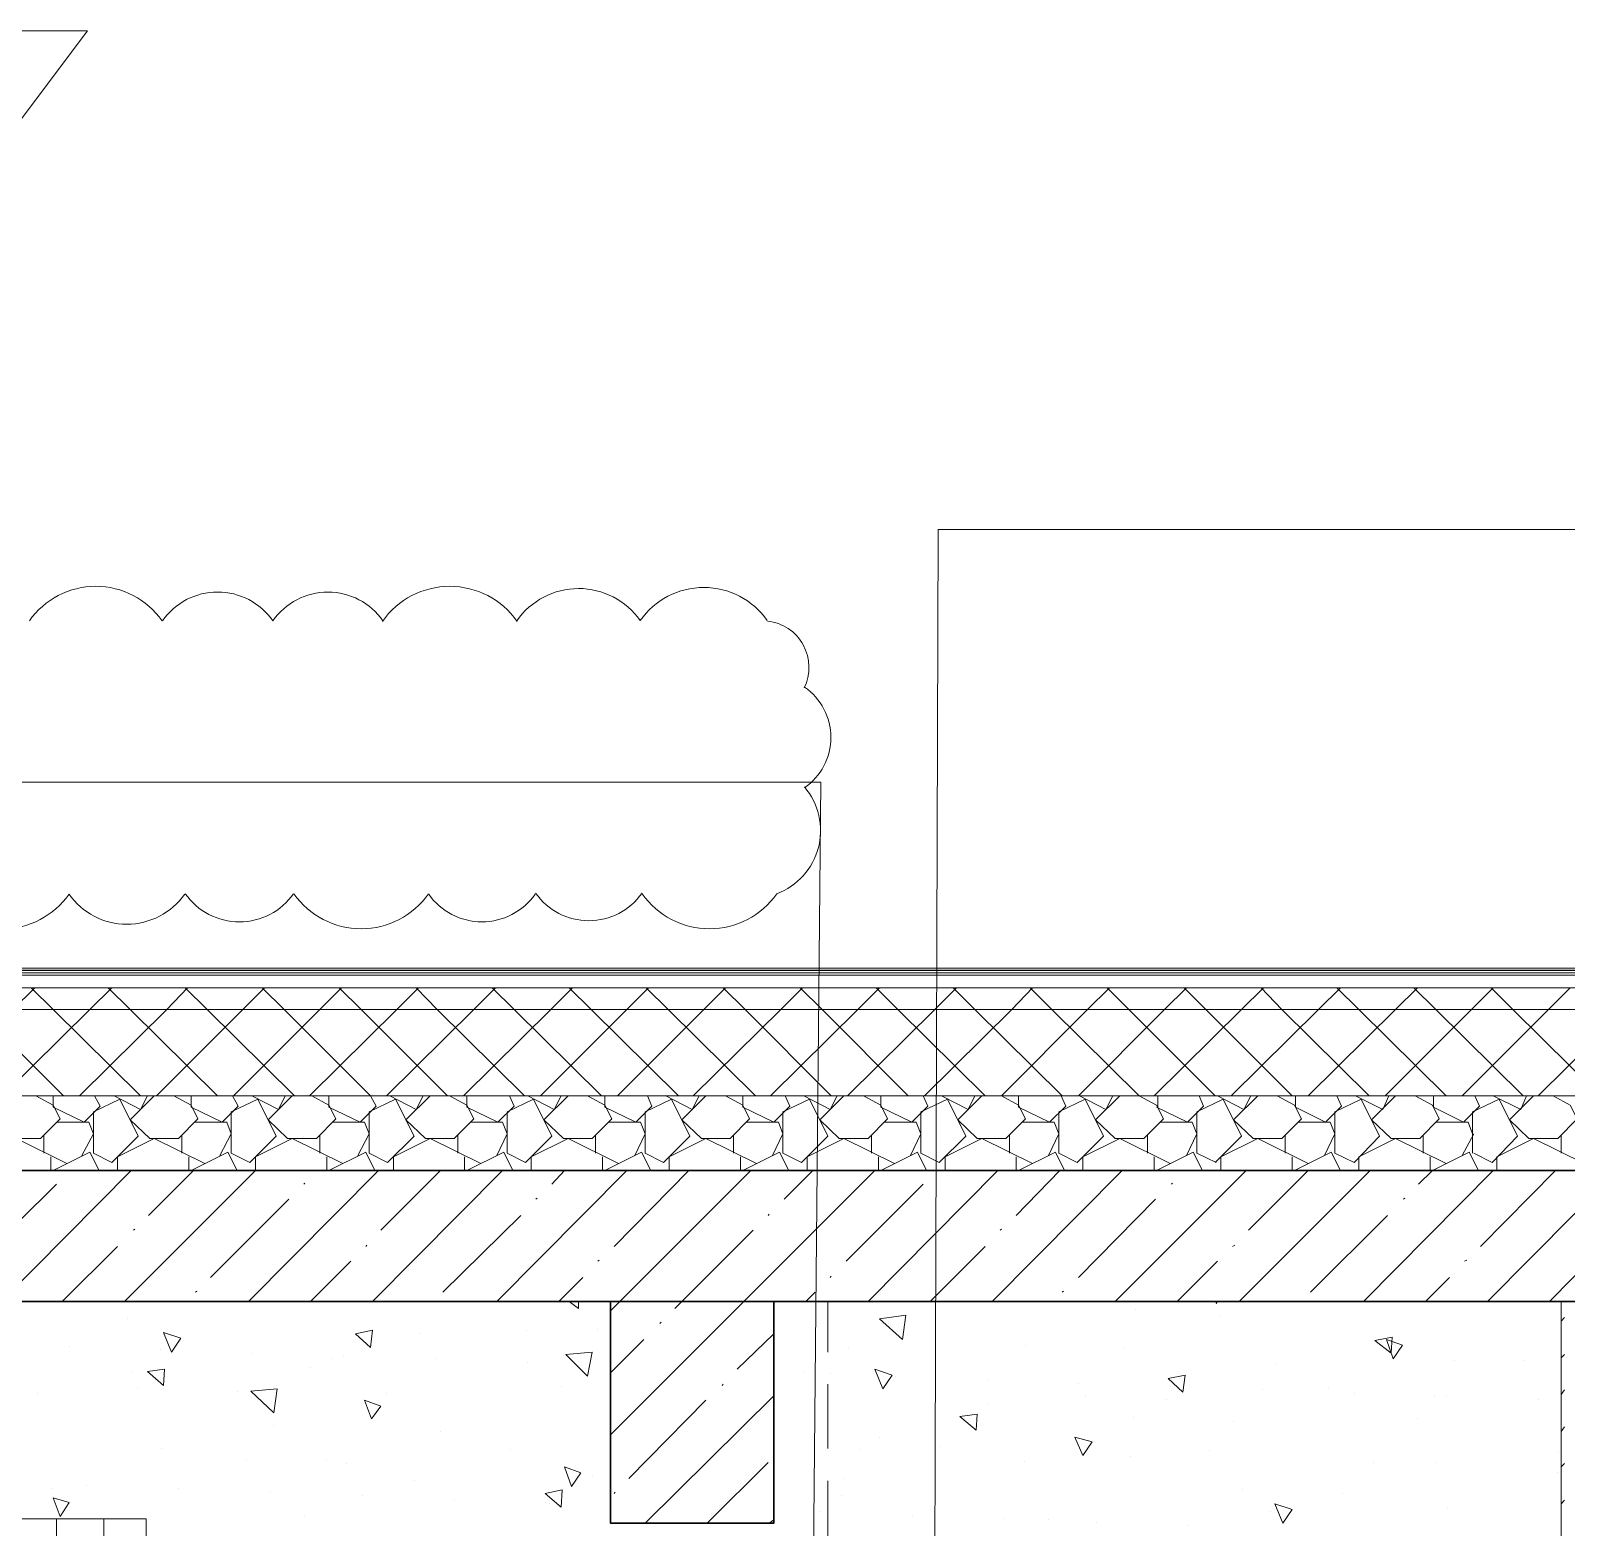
# Model space of a CAD drawing. Header units: millimetres. Extents: x -356862 to 418287, y 0 to 839748.
# Drawn here: x 349183 to 352011, y 787034 to 789791 of the extents above; entities that cross this region are included whole.
import ezdxf

# ---------------------------------------------------------------- set-up
doc = ezdxf.new("R2010")
doc.units = ezdxf.units.MM
doc.layers.add('PDF _Геометрия', color=7, linetype='Continuous', true_color=0xbababa)

msp = doc.modelspace()

# ---------------------------------------------------------------- linework, layer by layer
at = {"layer": 'PDF _Геометрия', "color": 1, "lineweight": 20}
msp.add_lwpolyline([(348538.5429, 789475.4861), (349050.8413, 789475.4861), (349287.938, 789790.9094), (348788.3413, 789790.9094)], close=True, dxfattribs=at)
at = {"layer": 'PDF _Геометрия', "color": 251, "lineweight": 20, "true_color": 0x545454}
for points in [[(350846.0026, 786196.353), (350846.0026, 786221.7562), (350854.4703, 788872.1594), (350947.6155, 788872.1594), (353801.2445, 788872.1594)], [(350617.3735, 786177.3006), (350617.3735, 786202.7038), (350638.5429, 788406.4336), (350547.5147, 788406.4336), (346159.1074, 788406.4336)]]:
    msp.add_lwpolyline(points, dxfattribs=at)
at = {"layer": 'PDF _Геометрия', "color": 1, "lineweight": 20}
for points in [[(350539.8548, 788704.1798, 0.520539923), (350305.7594, 788704.1798, 0.520539939), (350078.475, 788703.8659)], [(349831.9826, 788703.8357, 0.520540102), (349629.0999, 788703.8357, 0.520540102), (349425.8655, 788703.8357)], [(350309.4101, 788200.9014, 0.520539998), (350557.3778, 788200.9014, 0.520539992), (350608.1713, 788397.603)], [(349009.1749, 788199.9988, 0.520539882), (349253.6746, 788199.9988, 0.520539929), (349466.7059, 788200.3428)]]:
    msp.add_lwpolyline(points, format="xyb", dxfattribs=at)
at = {"layer": 'PDF _Геометрия', "color": 7, "lineweight": 5}
msp.add_lwpolyline([(353303.7647, 788063.4901), (353216.9703, 788063.4901), (347130.7808, 788063.4901), (347094.7929, 788207.4417), (347022.8171, 787917.4215), (346986.8292, 788063.4901), (340898.5227, 788063.4901), (340811.7284, 788063.4901)], dxfattribs=at)
at = {"layer": 'PDF _Геометрия', "lineweight": 25}
for points in [[(347031.2848, 788063.4901), (347031.2848, 787690.9094), (353216.9703, 787690.9094)], [(353216.9703, 788059.2562), (347746.809, 788059.2562), (347619.7929, 788063.4901)]]:
    msp.add_lwpolyline(points, dxfattribs=at)
at = {"layer": 'PDF _Геометрия', "lineweight": 18}
for points in [[(353216.9703, 788050.7885), (347746.809, 788050.7885), (347403.8655, 788063.4901)], [(353216.9703, 788055.0224), (347746.809, 788055.0224), (347497.0106, 788063.4901)], [(353216.9703, 788027.5022), (347746.809, 788027.5022), (347031.2848, 788050.7885)], [(353216.9703, 787987.2804), (347746.809, 787987.2804), (347031.2848, 788010.5667)], [(353216.9703, 787828.5103), (347744.6921, 787828.5103), (347031.2848, 787851.7965)], [(352001.8493, 787413.5909), (352008.2001, 787419.9417)], [(352001.8493, 787345.849), (352008.2001, 787352.1998)], [(352001.8493, 787278.107), (352008.2001, 787286.5748)], [(352001.8493, 787210.3651), (352008.2001, 787218.8328)], [(352001.8493, 787144.7401), (352008.2001, 787151.0909)], [(352001.8493, 787076.9982), (352008.2001, 787083.349)]]:
    msp.add_lwpolyline(points, dxfattribs=at)
at = {"layer": 'PDF _Геометрия', "lineweight": 9}
for points in [[(348989.4501, 787828.5103), (349150.3372, 787987.2804), (349190.559, 788027.5022)], [(349243.4824, 787828.5103), (349084.7122, 787987.2804), (349044.4905, 788027.5022)], [(349131.2848, 787828.5103), (349292.1719, 787987.2804), (349332.3937, 788027.5022)], [(349385.3171, 787828.5103), (349224.43, 787987.2804), (349184.2082, 788027.5022)], [(349273.1195, 787828.5103), (349434.0066, 787987.2804), (349472.1114, 788027.5022)], [(349527.1518, 787828.5103), (349366.2647, 787987.2804), (349326.0429, 788027.5022)], [(349414.9542, 787828.5103), (349573.7243, 787987.2804), (349613.9461, 788027.5022)], [(349668.9864, 787828.5103), (349508.0993, 787987.2804), (349467.8776, 788027.5022)], [(349556.7888, 787828.5103), (349715.559, 787987.2804), (349755.7808, 788027.5022)], [(349732.4945, 787828.5103), (349732.4945, 787807.3409), (349789.6518, 787779.8207), (349819.2888, 787809.4578), (349808.7042, 787828.5103), (349649.934, 787987.2804), (349609.7122, 788027.5022)], [(349696.5066, 787828.5103), (349857.3937, 787987.2804), (349897.6155, 788027.5022)], [(349950.5388, 787828.5103), (349791.7687, 787987.2804), (349751.5469, 788027.5022)], [(349838.3413, 787828.5103), (349999.2284, 787987.2804), (350039.4501, 788027.5022)], [(350092.3735, 787828.5103), (349931.4864, 787987.2804), (349893.3816, 788027.5022)], [(349980.1759, 787828.5103), (350141.063, 787987.2804), (350181.2848, 788027.5022)], [(350234.2082, 787828.5103), (350073.3211, 787987.2804), (350033.0993, 788027.5022)], [(350122.0106, 787828.5103), (350280.7808, 787987.2804), (350321.0026, 788027.5022)], [(350376.0429, 787828.5103), (350215.1558, 787987.2804), (350174.934, 788027.5022)], [(350263.8453, 787828.5103), (350422.6155, 787987.2804), (350462.8372, 788027.5022)], [(350517.8776, 787828.5103), (350356.9905, 787987.2804), (350316.7687, 788027.5022)], [(350403.563, 787828.5103), (350564.4501, 787987.2804), (350604.6719, 788027.5022)], [(350657.5953, 787828.5103), (350498.8251, 787987.2804), (350458.6034, 788027.5022)], [(350545.3977, 787828.5103), (350706.2848, 787987.2804), (350746.5066, 788027.5022)], [(350799.43, 787828.5103), (350640.6598, 787987.2804), (350600.438, 788027.5022)], [(350687.2324, 787828.5103), (350848.1195, 787987.2804), (350888.3413, 788027.5022)], [(350941.2647, 787828.5103), (350780.3776, 787987.2804), (350740.1558, 788027.5022)], [(350829.0671, 787828.5103), (350989.9542, 787987.2804), (351028.059, 788027.5022)], [(351083.0993, 787828.5103), (350922.2122, 787987.2804), (350881.9905, 788027.5022)], [(350934.9138, 787828.5103), (350890.4582, 787784.0546), (350926.4461, 787750.1836), (350979.3695, 787750.1836), (351015.3574, 787786.1715), (351002.6558, 787811.5748), (350970.9018, 787828.5103), (351129.6719, 787987.2804), (351169.8937, 788027.5022)], [(351188.9461, 787828.5103), (351144.4905, 787784.0546), (351180.4784, 787750.1836), (351233.4018, 787750.1836), (351269.3897, 787786.1715), (351256.688, 787811.5748), (351224.934, 787828.5103), (351064.0469, 787987.2804), (351023.8251, 788027.5022)], [(351112.7364, 787828.5103), (351271.5066, 787987.2804), (351311.7284, 788027.5022)], [(351364.6518, 787828.5103), (351205.8816, 787987.2804), (351165.6598, 788027.5022)], [(351252.4542, 787828.5103), (351413.3413, 787987.2804), (351453.563, 788027.5022)], [(351506.4864, 787828.5103), (351347.7163, 787987.2804), (351307.4945, 788027.5022)], [(351394.2888, 787828.5103), (351555.1759, 787987.2804), (351595.3977, 788027.5022)], [(351648.3211, 787828.5103), (351487.434, 787987.2804), (351449.3292, 788027.5022)], [(351536.1235, 787828.5103), (351697.0106, 787987.2804), (351737.2324, 788027.5022)], [(351790.1558, 787828.5103), (351629.2687, 787987.2804), (351589.0469, 788027.5022)], [(351677.9582, 787828.5103), (351836.7284, 787987.2804), (351876.9501, 788027.5022)], [(351931.9905, 787828.5103), (351771.1034, 787987.2804), (351730.8816, 788027.5022)], [(351819.7929, 787828.5103), (351978.563, 787987.2804), (352018.7848, 788027.5022)], [(352073.8251, 787828.5103), (351912.938, 787987.2804), (351872.7163, 788027.5022)], [(351959.5106, 787828.5103), (352120.3977, 787987.2804), (352160.6195, 788027.5022)], [(349156.688, 787828.5103), (349112.2324, 787784.0546), (349148.2203, 787750.1836), (349201.1437, 787750.1836), (349237.1316, 787786.1715), (349224.43, 787811.5748), (349192.6759, 787828.5103)], [(349224.43, 787828.5103), (349224.43, 787807.3409), (349281.5872, 787779.8207), (349311.2243, 787809.4578), (349300.6397, 787828.5103)], [(349336.6276, 787828.5103), (349385.3171, 787803.107), (349398.0187, 787828.5103)], [(349410.7203, 787828.5103), (349366.2647, 787784.0546), (349402.2526, 787750.1836), (349455.1759, 787750.1836), (349491.1638, 787786.1715), (349478.4622, 787811.5748), (349446.7082, 787828.5103)], [(349478.4622, 787828.5103), (349478.4622, 787807.3409), (349535.6195, 787779.8207), (349565.2566, 787809.4578), (349554.6719, 787828.5103)], [(349590.6598, 787828.5103), (349639.3493, 787803.107), (349652.0509, 787828.5103)], [(349664.7526, 787828.5103), (349620.2969, 787784.0546), (349656.2848, 787750.1836), (349709.2082, 787750.1836), (349745.1961, 787786.1715), (349732.4945, 787811.5748), (349700.7405, 787828.5103)], [(349844.6921, 787828.5103), (349893.3816, 787803.107), (349906.0832, 787828.5103)], [(349918.7848, 787828.5103), (349874.3292, 787784.0546), (349910.3171, 787750.1836), (349963.2405, 787750.1836), (349999.2284, 787786.1715), (349986.5268, 787811.5748), (349954.7727, 787828.5103)], [(349986.5268, 787828.5103), (349986.5268, 787807.3409), (350043.684, 787779.8207), (350073.3211, 787809.4578), (350064.8534, 787828.5103)], [(350098.7243, 787828.5103), (350147.4138, 787803.107), (350160.1155, 787828.5103)], [(350172.8171, 787828.5103), (350128.3614, 787784.0546), (350164.3493, 787750.1836), (350217.2727, 787750.1836), (350253.2606, 787786.1715), (350240.559, 787811.5748), (350208.805, 787828.5103)], [(350240.559, 787828.5103), (350240.559, 787807.3409), (350297.7163, 787779.8207), (350327.3534, 787809.4578), (350318.8856, 787828.5103)], [(350352.7566, 787828.5103), (350401.4461, 787803.107), (350414.1477, 787828.5103)], [(350426.8493, 787828.5103), (350382.3937, 787784.0546), (350418.3816, 787750.1836), (350471.305, 787750.1836), (350507.2929, 787786.1715), (350494.5913, 787811.5748), (350462.8372, 787828.5103)], [(350494.5913, 787828.5103), (350494.5913, 787807.3409), (350551.7485, 787779.8207), (350581.3856, 787809.4578), (350572.9179, 787828.5103)], [(350606.7888, 787828.5103), (350655.4784, 787803.107), (350668.18, 787828.5103)], [(350680.8816, 787828.5103), (350636.4259, 787784.0546), (350672.4138, 787750.1836), (350725.3372, 787750.1836), (350761.3251, 787786.1715), (350748.6235, 787811.5748), (350716.8695, 787828.5103)], [(350748.6235, 787828.5103), (350748.6235, 787807.3409), (350805.7808, 787779.8207), (350835.4179, 787809.4578), (350826.9501, 787828.5103)], [(350860.8211, 787828.5103), (350909.5106, 787803.107), (350922.2122, 787828.5103)], [(351002.6558, 787828.5103), (351002.6558, 787807.3409), (351059.813, 787779.8207), (351089.4501, 787809.4578), (351080.9824, 787828.5103)], [(351114.8534, 787828.5103), (351163.5429, 787803.107), (351176.2445, 787828.5103)], [(351256.688, 787807.3409), (351313.8453, 787779.8207), (351343.4824, 787809.4578), (351335.0147, 787828.5103)], [(351258.805, 787807.3409), (351258.805, 787828.5103)], [(351366.7687, 787705.728), (351330.7808, 787722.6635), (351330.7808, 787798.8732), (351379.4703, 787822.1594), (351413.3413, 787754.4175), (351364.6518, 787705.728)], [(351368.8856, 787828.5103), (351417.5751, 787803.107), (351430.2768, 787828.5103)], [(351442.9784, 787828.5103), (351398.5227, 787784.0546), (351434.5106, 787750.1836), (351487.434, 787750.1836), (351523.4219, 787786.1715), (351510.7203, 787811.5748), (351478.9663, 787828.5103)], [(351512.8372, 787828.5103), (351512.8372, 787807.3409), (351567.8776, 787779.8207), (351597.5147, 787809.4578), (351589.0469, 787828.5103)], [(351622.9179, 787828.5103), (351673.7243, 787803.107), (351684.309, 787828.5103)], [(351697.0106, 787828.5103), (351652.555, 787784.0546), (351688.5429, 787750.1836), (351741.4663, 787750.1836), (351777.4542, 787786.1715), (351764.7526, 787811.5748), (351732.9985, 787828.5103)], [(351766.8695, 787828.5103), (351766.8695, 787807.3409), (351821.9098, 787779.8207), (351851.5469, 787809.4578), (351843.0792, 787828.5103)], [(351838.8453, 787722.6635), (351838.8453, 787798.8732), (351887.5348, 787822.1594), (351921.4058, 787754.4175), (351874.8332, 787705.728), (351840.9622, 787722.6635)], [(351876.9501, 787828.5103), (351927.7566, 787803.107), (351938.3413, 787828.5103)], [(351951.0429, 787828.5103), (351906.5872, 787784.0546), (351942.5751, 787750.1836), (351995.4985, 787750.1836), (352031.4864, 787786.1715), (352018.7848, 787811.5748), (351987.0308, 787828.5103)], [(349277.3534, 787718.4296), (349298.5227, 787758.6514), (349290.055, 787779.8207), (349230.7808, 787779.8207)], [(349531.3856, 787718.4296), (349552.555, 787758.6514), (349544.0872, 787779.8207), (349484.813, 787779.8207)], [(349785.4179, 787718.4296), (349806.5872, 787758.6514), (349798.1195, 787779.8207), (349738.8453, 787779.8207)], [(350041.5671, 787718.4296), (350060.6195, 787758.6514), (350052.1518, 787779.8207), (349992.8776, 787779.8207)], [(350295.5993, 787718.4296), (350314.6518, 787758.6514), (350306.184, 787779.8207), (350246.9098, 787779.8207)], [(350549.6316, 787718.4296), (350568.684, 787758.6514), (350560.2163, 787779.8207), (350500.9421, 787779.8207)], [(350803.6638, 787718.4296), (350822.7163, 787758.6514), (350814.2485, 787779.8207), (350754.9743, 787779.8207)], [(351057.6961, 787718.4296), (351076.7485, 787758.6514), (351068.2808, 787779.8207), (351009.0066, 787779.8207)], [(351311.7284, 787718.4296), (351330.7808, 787758.6514), (351322.313, 787779.8207), (351263.0388, 787779.8207)], [(351565.7606, 787718.4296), (351584.813, 787758.6514), (351576.3453, 787779.8207), (351517.0711, 787779.8207)], [(351771.1034, 787779.8207), (351830.3776, 787779.8207), (351838.8453, 787758.6514)], [(349249.8332, 787703.6111), (349156.688, 787750.1836), (349088.9461, 787716.3127), (349088.9461, 787690.9094)], [(349207.4945, 787722.6635), (349207.4945, 787756.5344)], [(349503.8655, 787703.6111), (349410.7203, 787750.1836), (349342.9784, 787716.3127), (349342.9784, 787690.9094)], [(349461.5268, 787722.6635), (349461.5268, 787756.5344)], [(349757.8977, 787703.6111), (349664.7526, 787750.1836), (349597.0106, 787716.3127), (349597.0106, 787690.9094)], [(349715.559, 787722.6635), (349715.559, 787756.5344)], [(350011.93, 787703.6111), (349918.7848, 787750.1836), (349851.0429, 787716.3127), (349851.0429, 787690.9094)], [(349969.5913, 787722.6635), (349969.5913, 787756.5344)], [(350265.9622, 787703.6111), (350172.8171, 787750.1836), (350105.0751, 787716.3127), (350105.0751, 787690.9094)], [(350223.6235, 787722.6635), (350223.6235, 787756.5344)], [(350519.9945, 787703.6111), (350426.8493, 787750.1836), (350359.1074, 787716.3127), (350359.1074, 787690.9094)], [(350477.6558, 787722.6635), (350477.6558, 787756.5344)], [(350774.0268, 787703.6111), (350680.8816, 787750.1836), (350613.1397, 787716.3127), (350613.1397, 787690.9094)], [(350731.688, 787722.6635), (350731.688, 787756.5344)], [(351028.059, 787703.6111), (350934.9138, 787750.1836), (350867.1719, 787716.3127), (350867.1719, 787690.9094)], [(350985.7203, 787722.6635), (350985.7203, 787756.5344)], [(351282.0913, 787703.6111), (351188.9461, 787750.1836), (351121.2042, 787716.3127), (351121.2042, 787690.9094)], [(351239.7526, 787722.6635), (351239.7526, 787756.5344)], [(351536.1235, 787703.6111), (351442.9784, 787750.1836), (351375.2364, 787716.3127), (351375.2364, 787690.9094)], [(351493.7848, 787722.6635), (351493.7848, 787756.5344)], [(351790.1558, 787703.6111), (351697.0106, 787750.1836), (351629.2687, 787716.3127), (351629.2687, 787690.9094)], [(351747.8171, 787722.6635), (351747.8171, 787756.5344)], [(351819.7929, 787718.4296), (351840.9622, 787758.6514)], [(352044.188, 787703.6111), (351951.0429, 787750.1836), (351883.3009, 787716.3127), (351883.3009, 787690.9094)], [(352001.8493, 787722.6635), (352001.8493, 787756.5344)], [(349224.43, 787690.9094), (349292.1719, 787724.7804), (349309.1074, 787690.9094)], [(349478.4622, 787690.9094), (349546.2042, 787724.7804), (349563.1397, 787690.9094)], [(349732.4945, 787690.9094), (349800.2364, 787724.7804), (349817.1719, 787690.9094)], [(349986.5268, 787690.9094), (350054.2687, 787724.7804), (350071.2042, 787690.9094)], [(350240.559, 787690.9094), (350308.3009, 787724.7804), (350325.2364, 787690.9094)], [(350494.5913, 787690.9094), (350562.3332, 787724.7804), (350579.2687, 787690.9094)], [(350748.6235, 787690.9094), (350816.3655, 787724.7804), (350833.3009, 787690.9094)], [(351002.6558, 787690.9094), (351070.3977, 787724.7804), (351087.3332, 787690.9094)], [(351256.688, 787690.9094), (351324.43, 787724.7804), (351341.3655, 787690.9094)], [(351510.7203, 787690.9094), (351578.4622, 787724.7804), (351595.3977, 787690.9094)], [(351764.7526, 787690.9094), (351832.4945, 787724.7804), (351849.43, 787690.9094)], [(349220.1961, 787690.9094), (349220.1961, 787716.3127)], [(349220.1961, 787690.9094), (349220.1961, 787690.9094)], [(349474.2284, 787690.9094), (349474.2284, 787716.3127)], [(349474.2284, 787690.9094), (349474.2284, 787690.9094)], [(349728.2606, 787690.9094), (349728.2606, 787716.3127)], [(349728.2606, 787690.9094), (349728.2606, 787690.9094)], [(349982.2929, 787690.9094), (349982.2929, 787716.3127)], [(349982.2929, 787690.9094), (349982.2929, 787690.9094)], [(350236.3251, 787690.9094), (350236.3251, 787716.3127)], [(350236.3251, 787690.9094), (350236.3251, 787690.9094)], [(350490.3574, 787690.9094), (350490.3574, 787716.3127)], [(350490.3574, 787690.9094), (350490.3574, 787690.9094)], [(350744.3897, 787690.9094), (350744.3897, 787716.3127)], [(350744.3897, 787690.9094), (350744.3897, 787690.9094)], [(350998.4219, 787690.9094), (350998.4219, 787716.3127)], [(350998.4219, 787690.9094), (350998.4219, 787690.9094)], [(351252.4542, 787690.9094), (351252.4542, 787716.3127)], [(351252.4542, 787690.9094), (351252.4542, 787690.9094)], [(351506.4864, 787690.9094), (351506.4864, 787716.3127)], [(351506.4864, 787690.9094), (351506.4864, 787690.9094)], [(351760.5187, 787690.9094), (351760.5187, 787716.3127)], [(351760.5187, 787690.9094), (351760.5187, 787690.9094)]]:
    msp.add_lwpolyline(points, dxfattribs=at)
for points in [[(349298.5227, 787722.6635), (349298.5227, 787798.8732), (349347.2122, 787822.1594), (349381.0832, 787754.4175), (349332.3937, 787705.728)], [(349552.555, 787722.6635), (349552.555, 787798.8732), (349601.2445, 787822.1594), (349635.1155, 787754.4175), (349586.4259, 787705.728)], [(349806.5872, 787722.6635), (349806.5872, 787798.8732), (349855.2768, 787822.1594), (349889.1477, 787754.4175), (349840.4582, 787705.728)], [(350060.6195, 787722.6635), (350060.6195, 787798.8732), (350109.309, 787822.1594), (350143.18, 787754.4175), (350094.4905, 787705.728)], [(350314.6518, 787722.6635), (350314.6518, 787798.8732), (350363.3413, 787822.1594), (350397.2122, 787754.4175), (350348.5227, 787705.728)], [(350568.684, 787722.6635), (350568.684, 787798.8732), (350617.3735, 787822.1594), (350651.2445, 787754.4175), (350602.555, 787705.728)], [(350822.7163, 787722.6635), (350822.7163, 787798.8732), (350871.4058, 787822.1594), (350905.2768, 787754.4175), (350856.5872, 787705.728)], [(351076.7485, 787722.6635), (351076.7485, 787798.8732), (351125.438, 787822.1594), (351159.309, 787754.4175), (351110.6195, 787705.728)], [(351584.813, 787722.6635), (351584.813, 787798.8732), (351633.5026, 787822.1594), (351667.3735, 787754.4175), (351620.8009, 787705.728)]]:
    msp.add_lwpolyline(points, close=True, dxfattribs=at)
at = {"layer": 'PDF _Геометрия', "color": 7, "lineweight": 30}
for points in [[(353216.9703, 787690.9094), (346648.1195, 787690.9094)], [(346648.1195, 787449.5788), (353216.9703, 787449.5788)], [(350251.1437, 787449.5788), (350251.1437, 787041.0103), (350551.7485, 787041.0103), (350551.7485, 787449.5788)], [(350251.1437, 787041.0103), (350551.7485, 787041.0103)]]:
    msp.add_lwpolyline(points, dxfattribs=at)
at = {"layer": 'PDF _Геометрия', "color": 8, "lineweight": 9, "true_color": 0x808080}
for points in [[(349129.1679, 787449.5788), (349368.3816, 787690.9094)], [(349355.68, 787449.5788), (349597.0106, 787690.9094)], [(349400.1356, 787608.349), (349482.6961, 787690.9094)], [(349584.309, 787449.5788), (349823.5227, 787690.9094)], [(349812.938, 787449.5788), (350052.1518, 787690.9094)], [(349827.7566, 787580.8288), (349937.8372, 787690.9094)], [(350041.5671, 787449.5788), (350280.7808, 787690.9094)], [(350143.18, 787665.5062), (350166.4663, 787690.9094)], [(350251.1437, 787432.6433), (350268.0792, 787449.5788), (350509.4098, 787690.9094)], [(350251.1437, 787204.0143), (350496.7082, 787449.5788), (350738.0388, 787690.9094)], [(350257.4945, 787551.1917), (350395.0953, 787690.9094)], [(350570.8009, 787637.9861), (350623.7243, 787690.9094)], [(350725.3372, 787449.5788), (350964.5509, 787690.9094)], [(350953.9663, 787449.5788), (351193.18, 787690.9094)], [(350998.4219, 787608.349), (351078.8655, 787690.9094)], [(351180.4784, 787449.5788), (351421.809, 787690.9094)], [(351409.1074, 787449.5788), (351650.438, 787690.9094)], [(351426.0429, 787580.8288), (351536.1235, 787690.9094)], [(351637.7364, 787449.5788), (351876.9501, 787690.9094)], [(351739.3493, 787665.5062), (351764.7526, 787690.9094)], [(351853.6638, 787551.1917), (351991.2647, 787690.9094)], [(351866.3655, 787449.5788), (352105.5792, 787690.9094)], [(349086.8292, 787523.6715), (349230.7808, 787665.5062)], [(349685.9219, 787665.5062), (349688.0388, 787667.6232)], [(350685.1155, 787523.6715), (350826.9501, 787665.5062)], [(351284.2082, 787665.5062), (351286.3251, 787667.6232)], [(349514.4501, 787494.0344), (349658.4018, 787637.9861)], [(350113.5429, 787637.9861), (350115.6598, 787640.103)], [(351112.7364, 787494.0344), (351254.5711, 787637.9861)], [(351711.8292, 787637.9861), (351713.9461, 787640.103)], [(349942.0711, 787466.5143), (350086.0227, 787608.349)], [(350541.1638, 787608.349), (350543.2808, 787610.4659)], [(351540.3574, 787466.5143), (351682.1921, 787608.349)], [(349372.6155, 787580.8288), (349374.7324, 787582.9457)], [(350369.6921, 787436.8772), (350382.3937, 787449.5788), (350513.6437, 787580.8288)], [(350968.7848, 787580.8288), (350970.9018, 787582.9457)], [(351980.68, 787449.5788), (352109.813, 787580.8288)], [(349241.3655, 787449.5788), (349342.9784, 787551.1917)], [(349800.2364, 787551.1917), (349802.3534, 787553.3086)], [(350839.6518, 787449.5788), (350941.2647, 787551.1917)], [(351396.4058, 787551.1917), (351400.6397, 787553.3086)], [(349698.6235, 787449.5788), (349772.7163, 787523.6715)], [(350227.8574, 787523.6715), (350229.9743, 787525.7885)], [(351294.7929, 787449.5788), (351368.8856, 787523.6715)], [(351824.0268, 787523.6715), (351828.2606, 787525.7885)], [(350155.8816, 787449.5788), (350200.3372, 787494.0344)], [(350655.4784, 787494.0344), (350657.5953, 787496.1514)], [(351752.0509, 787449.5788), (351796.5066, 787494.0344)], [(349486.93, 787466.5143), (349489.0469, 787468.6312)], [(350611.0227, 787449.5788), (350627.9582, 787466.5143)], [(351083.0993, 787466.5143), (351085.2163, 787468.6312)], [(350342.1719, 787409.357), (350344.2888, 787411.474)], [(350251.1437, 787318.3288), (350312.5348, 787379.7199)], [(350484.0066, 787324.6796), (350551.7485, 787390.3046)], [(350456.4864, 787295.0425), (350458.6034, 787297.1594)], [(350285.0147, 787123.5707), (350426.8493, 787267.5224)], [(350314.6518, 787041.0103), (350551.7485, 787275.9901)], [(350428.9663, 787041.0103), (350541.1638, 787153.2078)], [(350257.4945, 787096.0506), (350259.6114, 787098.1675)], [(350543.2808, 787041.0103), (350551.7485, 787047.3611)]]:
    msp.add_lwpolyline(points, dxfattribs=at)
at = {"layer": 'PDF _Геометрия', "color": 7, "lineweight": 9}
for points in [[(341948.5227, 787267.5224), (341948.5227, 787449.5788), (341948.5227, 786490.607), (352001.8493, 786490.607), (352001.8493, 787449.5788), (352001.8493, 776246.7562)], [(350651.2445, 787356.4336), (350651.2445, 787449.5788)], [(350651.2445, 787178.6111), (350651.2445, 787297.1594)], [(350651.2445, 787000.7885), (350651.2445, 787119.3369)]]:
    msp.add_lwpolyline(points, dxfattribs=at)
at = {"layer": 'PDF _Геометрия', "color": 254, "lineweight": 5, "true_color": 0xdcdcdc}
for points in [[(352001.8493, 787449.5788), (352001.8493, 786490.607), (342060.7203, 786488.4901), (342060.7203, 787449.5788), (344249.6316, 787449.5788), (344249.6316, 787041.0103), (344550.2364, 787041.0103), (344550.2364, 787449.5788), (347251.4461, 787449.5788), (347251.4461, 787041.0103), (347549.934, 787041.0103), (347549.934, 787449.5788), (350251.1437, 787449.5788), (350251.1437, 787041.0103), (350551.7485, 787041.0103), (350551.7485, 787449.5788)], [(350795.1961, 787424.1756), (350788.8453, 787379.7199), (350746.5066, 787417.8248)], [(349427.6558, 787392.4215), (349459.4098, 787381.8369), (349442.4743, 787356.4336)], [(349781.184, 787390.3046), (349812.938, 787396.6554), (349808.7042, 787364.9014)], [(351658.9058, 787377.603), (351690.6598, 787383.9538), (351688.5429, 787354.3167)], [(351680.0751, 787379.7199), (351709.7122, 787369.1353), (351692.7768, 787343.732)], [(350217.2727, 787356.4336), (350208.805, 787311.978), (350168.5832, 787352.1998)], [(349398.0187, 787320.4457), (349429.7727, 787324.6796), (349427.6558, 787295.0425)], [(350738.0388, 787324.6796), (350769.7929, 787314.0949), (350752.8574, 787288.6917)], [(351277.8574, 787307.7441), (351309.6114, 787314.0949), (351305.3776, 787282.3409)], [(349637.2324, 787288.6917), (349630.8816, 787244.2361), (349588.5429, 787284.4578)], [(349798.1195, 787267.5224), (349827.7566, 787256.9377), (349810.8211, 787233.6514)], [(350894.6921, 787237.8853), (350926.4461, 787242.1191), (350924.3292, 787212.482)], [(351106.3856, 787199.7804), (351138.1397, 787191.3127), (351121.2042, 787165.9094)], [(350166.4663, 787144.7401), (350196.1034, 787134.1554), (350179.1679, 787108.7522)], [(350130.4784, 787096.0506), (350162.2324, 787102.4014), (350160.1155, 787070.6474)], [(349224.43, 787087.5828), (349254.0671, 787079.1151), (349237.1316, 787053.7119)], [(351474.7324, 787076.9982), (351506.4864, 787066.4135), (351489.5509, 787041.0103)]]:
    msp.add_lwpolyline(points, close=True, dxfattribs=at)
for points in [[(350191.8695, 787449.5788), (350191.8695, 787436.8772), (350174.934, 787449.5788)], [(351218.5832, 787434.7603), (351218.5832, 787434.7603)], [(351366.7687, 787447.4619), (351362.5348, 787449.5788)], [(351366.7687, 787445.3449), (351368.8856, 787449.5788)], [(351605.9824, 787449.5788), (351605.9824, 787449.5788)], [(349362.0308, 787417.8248), (349362.0308, 787417.8248)], [(351373.1195, 787422.0586), (351373.1195, 787422.0586)], [(349899.7324, 787390.3046), (349899.7324, 787390.3046)], [(350096.6074, 787396.6554), (350096.6074, 787396.6554)], [(350227.8574, 787398.7724), (350227.8574, 787398.7724)], [(349254.0671, 787367.0183), (349254.0671, 787367.0183)], [(349421.305, 787360.6675), (349421.305, 787360.6675)], [(349590.6598, 787354.3167), (349590.6598, 787354.3167)], [(349760.0147, 787350.0828), (349760.0147, 787350.0828)], [(350689.3493, 787362.7844), (350689.3493, 787362.7844)], [(351015.3574, 787369.1353), (351015.3574, 787369.1353)], [(351197.4138, 787362.7844), (351197.4138, 787362.7844)], [(349698.6235, 787328.9135), (349698.6235, 787328.9135)], [(349738.8453, 787343.732), (349738.8453, 787343.732)], [(349929.3695, 787343.732), (349929.3695, 787343.732)], [(350098.7243, 787337.3812), (350098.7243, 787337.3812)], [(351476.8493, 787333.1474), (351476.8493, 787333.1474)], [(351804.9743, 787341.6151), (351804.9743, 787341.6151)], [(351931.9905, 787341.6151), (351931.9905, 787341.6151)], [(349370.4985, 787320.4457), (349370.4985, 787320.4457)], [(350606.7888, 787318.3288), (350606.7888, 787318.3288)], [(350655.4784, 787316.2119), (350655.4784, 787316.2119)], [(350776.1437, 787311.978), (350776.1437, 787311.978)], [(350945.4985, 787305.6272), (350945.4985, 787305.6272)], [(351112.7364, 787299.2764), (351112.7364, 787299.2764)], [(349194.7929, 787280.224), (349194.7929, 787280.224)], [(349378.9663, 787290.8086), (349378.9663, 787290.8086)], [(349563.1397, 787284.4578), (349563.1397, 787284.4578)], [(349838.3413, 787280.224), (349838.3413, 787280.224)], [(350160.1155, 787292.9256), (350160.1155, 787292.9256)], [(351125.438, 787275.9901), (351125.438, 787275.9901)], [(351275.7405, 787269.6393), (351275.7405, 787269.6393)], [(351282.0913, 787292.9256), (351282.0913, 787292.9256)], [(351451.4461, 787286.5748), (351451.4461, 787286.5748)], [(351574.2284, 787288.6917), (351574.2284, 787288.6917)], [(351620.8009, 787280.224), (351620.8009, 787280.224)], [(351768.9864, 787275.9901), (351768.9864, 787275.9901)], [(351790.1558, 787275.9901), (351790.1558, 787275.9901)], [(351959.5106, 787269.6393), (351959.5106, 787269.6393)], [(350947.6155, 787261.1715), (350947.6155, 787261.1715)], [(349630.8816, 787220.9498), (349630.8816, 787220.9498)], [(349937.8372, 787210.3651), (349937.8372, 787210.3651)], [(351214.3493, 787235.7683), (351214.3493, 787235.7683)], [(351398.5227, 787229.4175), (351398.5227, 787229.4175)], [(351737.2324, 787233.6514), (351737.2324, 787233.6514)], [(350746.5066, 787199.7804), (350746.5066, 787199.7804)], [(350856.5872, 787182.8449), (350856.5872, 787182.8449)], [(349423.4219, 787178.6111), (349423.4219, 787178.6111)], [(349580.0751, 787157.4417), (349580.0751, 787157.4417)], [(349728.2606, 787157.4417), (349728.2606, 787157.4417)], [(350066.9703, 787176.4941), (350066.9703, 787176.4941)], [(350710.5187, 787176.4941), (350710.5187, 787176.4941)], [(351013.2405, 787155.3248), (351013.2405, 787155.3248)], [(351207.9985, 787163.7925), (351207.9985, 787163.7925)], [(351354.0671, 787174.3772), (351354.0671, 787174.3772)], [(351656.7888, 787153.2078), (351656.7888, 787153.2078)], [(351773.2203, 787153.2078), (351773.2203, 787153.2078)], [(351997.6155, 787172.2603), (351997.6155, 787172.2603)], [(349764.2485, 787151.0909), (349764.2485, 787151.0909)], [(350217.2727, 787127.8046), (350217.2727, 787127.8046)], [(350680.8816, 787123.5707), (350680.8816, 787123.5707)], [(351995.4985, 787134.1554), (351995.4985, 787134.1554)], [(349222.313, 787104.5183), (349222.313, 787104.5183)], [(349285.8211, 787110.8691), (349285.8211, 787110.8691)], [(349455.1759, 787104.5183), (349455.1759, 787104.5183)], [(349624.5308, 787098.1675), (349624.5308, 787098.1675)], [(349889.1477, 787119.3369), (349889.1477, 787119.3369)], [(351415.4582, 787102.4014), (351415.4582, 787102.4014)], [(351599.6316, 787096.0506), (351599.6316, 787096.0506)], [(349793.8856, 787091.8167), (349793.8856, 787091.8167)], [(349963.2405, 787085.4659), (349963.2405, 787085.4659)], [(350130.4784, 787079.1151), (350130.4784, 787079.1151)], [(350138.9461, 787076.9982), (350138.9461, 787076.9982)], [(350676.6477, 787091.8167), (350676.6477, 787091.8167)], [(351792.2727, 787070.6474), (351792.2727, 787070.6474)], [(349359.9138, 787049.478), (349359.9138, 787049.478)], [(349688.0388, 787055.8288), (349688.0388, 787055.8288)], [(350638.5429, 787062.1796), (350638.5429, 787062.1796)], [(350807.8977, 787055.8288), (350807.8977, 787055.8288)], [(350977.2526, 787049.478), (350977.2526, 787049.478)], [(351057.6961, 787047.3611), (351057.6961, 787047.3611)], [(351146.6074, 787043.1272), (351146.6074, 787043.1272)], [(351466.2647, 787062.1796), (351466.2647, 787062.1796)], [(351315.9622, 787036.7764), (351315.9622, 787036.7764)]]:
    msp.add_lwpolyline(points, dxfattribs=at)
at = {"layer": 'PDF _Геометрия', "color": 8, "lineweight": 30, "true_color": 0x767676}
msp.add_lwpolyline([(350251.1437, 787449.5788), (350251.1437, 787041.0103), (350551.7485, 787041.0103), (350551.7485, 787449.5788)], dxfattribs=at)
at = {"layer": 'PDF _Геометрия', "color": 7, "lineweight": 13}
msp.add_lwpolyline([(350551.7485, 787449.5788), (350251.1437, 787449.5788)], dxfattribs=at)
at = {"layer": 'PDF _Геометрия', "color": 252, "lineweight": 5, "true_color": 0x989898}
for points in [[(348555.4784, 786761.5748), (348555.4784, 787049.478), (348661.3251, 787049.478), (349230.7808, 787049.478), (349317.5751, 787049.478), (349395.9018, 787049.478), (349395.9018, 786918.228)], [(349230.7808, 787049.478), (349230.7808, 786761.5748)], [(349317.5751, 787049.478), (349317.5751, 786761.5748)]]:
    msp.add_lwpolyline(points, dxfattribs=at)
at = {"layer": 'PDF _Геометрия', "color": 1, "lineweight": 20}
for centre, radius, start, end in [((349302.903, 788617.9786), 149.244, 35.0024495, 144.9975505), ((349954.945, 788615.8617), 151.3609, 35.0024391, 144.9975609), ((350530.7774, 788617.9786), 85.7358, 333.7316716, 83.7323009), ((350543.4789, 788488.8412), 113.2561, 305.0024527, 54.9975474), ((349567.5307, 788270.7883), 121.7238, 215.0024452, 324.9975548), ((349791.9345, 788287.7237), 151.3609, 215.0024391, 324.9975609), ((350014.2235, 788268.6713), 119.6068, 215.0024339, 324.9975661), ((350211.105, 788270.7882), 119.6068, 215.0024339, 324.9975661)]:
    msp.add_arc(centre, radius, start, end, dxfattribs=at)

doc.saveas('drawing.dxf')
